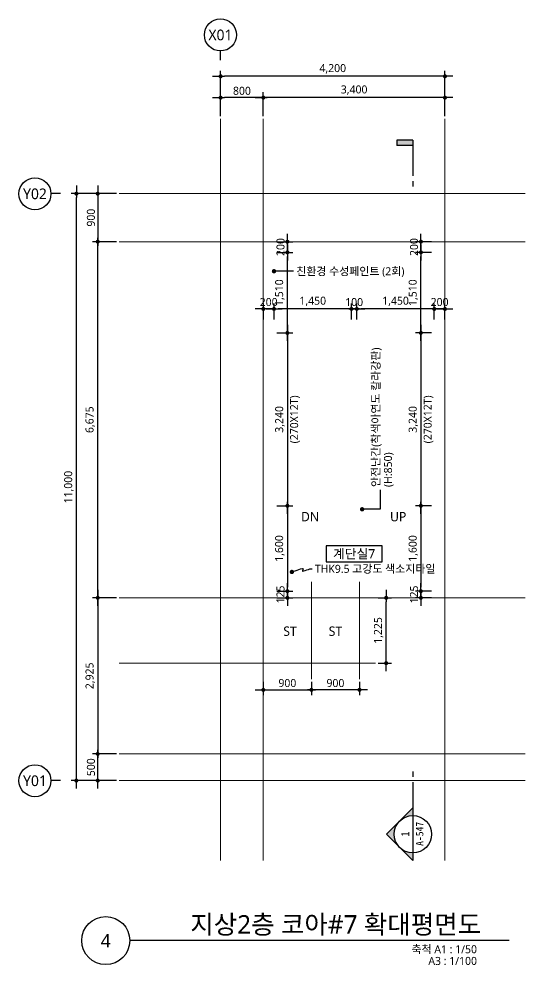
# Model space of a CAD drawing. Header units: millimetres. Extents: x 1467181 to 1850972, y 836037 to 895281.
# Drawn here: x 1509681 to 1519156, y 875511 to 893244 of the extents above; entities that cross this region are included whole.
import ezdxf
from ezdxf.enums import TextEntityAlignment as Align

# ---------------------------------------------------------------- set-up
doc = ezdxf.new("R2010")
doc.units = ezdxf.units.MM
doc.header["$MEASUREMENT"] = 0
doc.linetypes.add('CEN', pattern=[62, 60, -1, 0, -1])
doc.layers.get('0').update_dxf_attribs({"linetype": 'CONTINUOUS'})
for name, color, linetype, lineweight in [('A-AXIS-BUBL', 7, 'CONTINUOUS', 25), ('A-CNTL', 1, 'CEN', 15), ('A-DIMS', 7, 'CONTINUOUS', 25), ('A-MKXS-LEAD', 7, 'CONTINUOUS', 25), ('A-MKXS-MAK1', 3, 'CONTINUOUS', 25), ('A-MKXS-TEXT1', 3, 'CONTINUOUS', 25), ('A-MKXS-TEXT2', 7, 'CONTINUOUS', 25), ('A-MKXX-NAME', 3, 'CONTINUOUS', 25), ('A-MKXX-SYMB', 7, 'CONTINUOUS', 25), ('A-XXXX-SYMB', 7, 'CONTINUOUS', 25), ('A-XXXX-TXT1', 3, 'CONTINUOUS', 25), ('A-XXXX-TXT2', 3, 'CONTINUOUS', 25)]:
    doc.layers.add(name, color=color, linetype=linetype, lineweight=lineweight)
doc.styles.add('HY울릉도L', font='')
doc.styles.add('돋움체', font='')
doc.styles.add('맑은고딕', font='malgun.ttf')
doc.styles.get('HY울릉도L').set_extended_font_data('HYwulM')
doc.styles.get('돋움체').set_extended_font_data('DotumChe')
doc.dimstyles.new('CDIM', dxfattribs={"dimtxt": 3, "dimasz": 1.5, "dimexe": 2, "dimexo": 1, "dimgap": 1, "dimtad": 1, "dimdec": 0, "dimrnd": 0.5, "dimzin": 0, "dimdsep": 32, "dimlunit": 6, "dimtxsty": 'HY울릉도L', "dimblk1": '_CIDOT', "dimblk2": '_CIDOT', "dimsah": 1, "dimcen": 5.5, "dimclrd": 2, "dimclre": 2, "dimclrt": 7, "dimadec": 0, "dimazin": 0, "dimtfac": 1, "dimtdec": 0, "dimtix": 1, "dimtmove": 2, "dimatfit": 1, "dimldrblk": '_CIDOT', "dimfxl": 1, "dimtolj": 1, "dimtzin": 0, "dimlwd": -1, "dimarcsym": 0})

# ---------------------------------------------------------------- blocks, each defined once
blk = doc.blocks.new('_CIDOT')
at = {"color": 0, "linetype": 'ByBlock'}
blk.add_line((2, 0), (-1, 0), dxfattribs=at)
at = {"color": 0, "linetype": 'ByBlock', "const_width": 0.5}
blk.add_lwpolyline([(-0.25, 0, 1), (0.25, 0, 1)], format="xyb", close=True, dxfattribs=at)
blk = doc.blocks.new('*D186')
at = {"layer": 'A-DIMS', "lineweight": -2, "transparency": 16777216}
for p, q in [((800, 12450), (800, 12900)), ((4200, 12450), (4200, 12900))]:
    blk.add_line(p, q, dxfattribs=at)
at = {"layer": 'A-DIMS', "transparency": 16777216}
blk.add_line((4125, 12800), (875, 12800), dxfattribs=at)
at = {"layer": 'A-DIMS', "transparency": 16777216, "xscale": 75, "yscale": 75, "zscale": 75, "rotation": 180}
blk.add_blockref('_CIDOT', (800, 12800), dxfattribs=at)
at = {"layer": 'A-DIMS', "transparency": 16777216, "xscale": 75, "yscale": 75, "zscale": 75}
blk.add_blockref('_CIDOT', (4200, 12800), dxfattribs=at)
at = {"layer": 'A-DIMS', "color": 3, "transparency": 16777216, "insert": (2500, 12940), "char_height": 150, "attachment_point": 5, "style": '맑은고딕'}
blk.add_mtext('\\A1;3,400', dxfattribs=at)
blk = doc.blocks.new('*D187')
at = {"layer": 'A-DIMS', "lineweight": -2, "transparency": 16777216}
for p, q in [((-1950, 10100), (-2400, 10100)), ((-1950, 3425), (-2400, 3425))]:
    blk.add_line(p, q, dxfattribs=at)
at = {"layer": 'A-DIMS', "transparency": 16777216}
blk.add_line((-2300, 3500), (-2300, 10025), dxfattribs=at)
at = {"layer": 'A-DIMS', "transparency": 16777216, "xscale": 75, "yscale": 75, "zscale": 75}
for p, rotation in [((-2300, 10100), 90), ((-2300, 3425), 270)]:
    blk.add_blockref('_CIDOT', p, dxfattribs=dict(at, rotation=rotation))
at = {"layer": 'A-DIMS', "color": 3, "transparency": 16777216, "insert": (-2440, 6763), "char_height": 150, "attachment_point": 5, "rotation": 90, "style": '맑은고딕'}
blk.add_mtext('\\A1;6,675', dxfattribs=at)
blk = doc.blocks.new('*D188')
at = {"layer": 'A-DIMS', "lineweight": -2, "transparency": 16777216}
for p, q in [((0, 12450), (0, 12900)), ((800, 12450), (800, 12900))]:
    blk.add_line(p, q, dxfattribs=at)
at = {"layer": 'A-DIMS', "transparency": 16777216}
blk.add_line((725, 12800), (75, 12800), dxfattribs=at)
at = {"layer": 'A-DIMS', "transparency": 16777216, "xscale": 75, "yscale": 75, "zscale": 75, "rotation": 180}
blk.add_blockref('_CIDOT', (0, 12800), dxfattribs=at)
at = {"layer": 'A-DIMS', "transparency": 16777216, "xscale": 75, "yscale": 75, "zscale": 75}
blk.add_blockref('_CIDOT', (800, 12800), dxfattribs=at)
at = {"layer": 'A-DIMS', "color": 3, "transparency": 16777216, "insert": (400, 12927), "char_height": 150, "attachment_point": 5, "style": '맑은고딕'}
blk.add_mtext('\\A1;800', dxfattribs=at)
blk = doc.blocks.new('*D189')
at = {"layer": 'A-DIMS', "lineweight": -2, "transparency": 16777216}
for p, q in [((0, 12450), (0, 13300)), ((4200, 12450), (4200, 13300))]:
    blk.add_line(p, q, dxfattribs=at)
at = {"layer": 'A-DIMS', "transparency": 16777216}
blk.add_line((4125, 13200), (75, 13200), dxfattribs=at)
at = {"layer": 'A-DIMS', "transparency": 16777216, "xscale": 75, "yscale": 75, "zscale": 75, "rotation": 180}
blk.add_blockref('_CIDOT', (0, 13200), dxfattribs=at)
at = {"layer": 'A-DIMS', "transparency": 16777216, "xscale": 75, "yscale": 75, "zscale": 75}
blk.add_blockref('_CIDOT', (4200, 13200), dxfattribs=at)
at = {"layer": 'A-DIMS', "color": 3, "transparency": 16777216, "insert": (2100, 13340), "char_height": 150, "attachment_point": 5, "style": '맑은고딕'}
blk.add_mtext('\\A1;4,200', dxfattribs=at)
blk = doc.blocks.new('*D190')
at = {"layer": 'A-DIMS', "lineweight": -2, "transparency": 16777216}
for p, q in [((-1950, 11000), (-2800, 11000)), ((-1950, 0), (-2800, 0))]:
    blk.add_line(p, q, dxfattribs=at)
at = {"layer": 'A-DIMS', "transparency": 16777216}
blk.add_line((-2700, 75), (-2700, 10925), dxfattribs=at)
at = {"layer": 'A-DIMS', "transparency": 16777216, "xscale": 75, "yscale": 75, "zscale": 75}
for p, rotation in [((-2700, 11000), 90), ((-2700, 0), 270)]:
    blk.add_blockref('_CIDOT', p, dxfattribs=dict(at, rotation=rotation))
at = {"layer": 'A-DIMS', "color": 3, "transparency": 16777216, "insert": (-2840, 5500), "char_height": 150, "attachment_point": 5, "rotation": 90, "style": '맑은고딕'}
blk.add_mtext('\\A1;11,000', dxfattribs=at)
blk = doc.blocks.new('*D191')
at = {"layer": 'A-DIMS', "lineweight": -2, "transparency": 16777216}
for p, q in [((-1950, 11000), (-2400, 11000)), ((-1950, 10100), (-2400, 10100))]:
    blk.add_line(p, q, dxfattribs=at)
at = {"layer": 'A-DIMS', "transparency": 16777216}
blk.add_line((-2300, 10925), (-2300, 10175), dxfattribs=at)
at = {"layer": 'A-DIMS', "transparency": 16777216, "xscale": 75, "yscale": 75, "zscale": 75}
for p, rotation in [((-2300, 11000), 90), ((-2300, 10100), 270)]:
    blk.add_blockref('_CIDOT', p, dxfattribs=dict(at, rotation=rotation))
at = {"layer": 'A-DIMS', "color": 3, "transparency": 16777216, "insert": (-2427, 10550), "char_height": 150, "attachment_point": 5, "rotation": 90, "style": '맑은고딕'}
blk.add_mtext('\\A1;900', dxfattribs=at)
blk = doc.blocks.new('*D192')
at = {"layer": 'A-DIMS', "lineweight": -2, "transparency": 16777216}
for p, q in [((-1950, 3425), (-2400, 3425)), ((-1950, 500), (-2400, 500))]:
    blk.add_line(p, q, dxfattribs=at)
at = {"layer": 'A-DIMS', "transparency": 16777216}
blk.add_line((-2300, 3350), (-2300, 575), dxfattribs=at)
at = {"layer": 'A-DIMS', "transparency": 16777216, "xscale": 75, "yscale": 75, "zscale": 75}
for p, rotation in [((-2300, 3425), 90), ((-2300, 500), 270)]:
    blk.add_blockref('_CIDOT', p, dxfattribs=dict(at, rotation=rotation))
at = {"layer": 'A-DIMS', "color": 3, "transparency": 16777216, "insert": (-2440, 1963), "char_height": 150, "attachment_point": 5, "rotation": 90, "style": '맑은고딕'}
blk.add_mtext('\\A1;2,925', dxfattribs=at)
blk = doc.blocks.new('*D193')
at = {"layer": 'A-DIMS', "lineweight": -2, "transparency": 16777216}
for p, q in [((1700, 1850), (1700, 1600)), ((2600, 1850), (2600, 1600))]:
    blk.add_line(p, q, dxfattribs=at)
at = {"layer": 'A-DIMS', "transparency": 16777216}
blk.add_line((2525, 1700), (1775, 1700), dxfattribs=at)
at = {"layer": 'A-DIMS', "transparency": 16777216, "xscale": 75, "yscale": 75, "zscale": 75, "rotation": 180}
blk.add_blockref('_CIDOT', (1700, 1700), dxfattribs=at)
at = {"layer": 'A-DIMS', "transparency": 16777216, "xscale": 75, "yscale": 75, "zscale": 75}
blk.add_blockref('_CIDOT', (2600, 1700), dxfattribs=at)
at = {"layer": 'A-DIMS', "color": 3, "transparency": 16777216, "insert": (2150, 1827), "char_height": 150, "attachment_point": 5, "style": '맑은고딕'}
blk.add_mtext('\\A1;900', dxfattribs=at)
blk = doc.blocks.new('*D194')
at = {"layer": 'A-DIMS', "lineweight": -2, "transparency": 16777216}
for p, q in [((800, 1850), (800, 1600)), ((1700, 1850), (1700, 1600))]:
    blk.add_line(p, q, dxfattribs=at)
at = {"layer": 'A-DIMS', "transparency": 16777216}
blk.add_line((875, 1700), (1625, 1700), dxfattribs=at)
at = {"layer": 'A-DIMS', "transparency": 16777216, "xscale": 75, "yscale": 75, "zscale": 75, "rotation": 180}
blk.add_blockref('_CIDOT', (800, 1700), dxfattribs=at)
at = {"layer": 'A-DIMS', "transparency": 16777216, "xscale": 75, "yscale": 75, "zscale": 75}
blk.add_blockref('_CIDOT', (1700, 1700), dxfattribs=at)
at = {"layer": 'A-DIMS', "color": 3, "transparency": 16777216, "insert": (1250, 1827), "char_height": 150, "attachment_point": 5, "style": '맑은고딕'}
blk.add_mtext('\\A1;900', dxfattribs=at)
blk = doc.blocks.new('*D195')
at = {"layer": 'A-DIMS', "lineweight": -2, "transparency": 16777216}
for p, q in [((2950, 3425), (3200, 3425)), ((2950, 2200), (3200, 2200))]:
    blk.add_line(p, q, dxfattribs=at)
at = {"layer": 'A-DIMS', "transparency": 16777216}
blk.add_line((3100, 2275), (3100, 3350), dxfattribs=at)
at = {"layer": 'A-DIMS', "transparency": 16777216, "xscale": 75, "yscale": 75, "zscale": 75}
for p, rotation in [((3100, 3425), 90), ((3100, 2200), 270)]:
    blk.add_blockref('_CIDOT', p, dxfattribs=dict(at, rotation=rotation))
at = {"layer": 'A-DIMS', "color": 3, "transparency": 16777216, "insert": (2960, 2813), "char_height": 150, "attachment_point": 5, "rotation": 90, "style": '맑은고딕'}
blk.add_mtext('\\A1;1,225', dxfattribs=at)
blk = doc.blocks.new('*D196')
at = {"layer": 'A-DIMS', "lineweight": -2, "transparency": 16777216}
for p, q in [((-1950, 500), (-2400, 500)), ((-1950, 0), (-2400, 0))]:
    blk.add_line(p, q, dxfattribs=at)
at = {"layer": 'A-DIMS', "transparency": 16777216}
blk.add_line((-2300, 75), (-2300, 425), dxfattribs=at)
at = {"layer": 'A-DIMS', "transparency": 16777216, "xscale": 75, "yscale": 75, "zscale": 75}
for p, rotation in [((-2300, 500), 90), ((-2300, 0), 270)]:
    blk.add_blockref('_CIDOT', p, dxfattribs=dict(at, rotation=rotation))
at = {"layer": 'A-DIMS', "color": 3, "transparency": 16777216, "insert": (-2427, 250), "char_height": 150, "attachment_point": 5, "rotation": 90, "style": '맑은고딕'}
blk.add_mtext('\\A1;500', dxfattribs=at)
blk = doc.blocks.new('CORE 7- 단면')
at = {"layer": 'A-MKXS-MAK1'}
blk.add_hatch(color=256, dxfattribs=at).paths.add_polyline_path([(22637, 12898), (22637, 12998), (22937, 12998), (22937, 12898)])
h = blk.add_hatch(color=256, dxfattribs=at)
h.paths.add_polyline_path([(22442, -7), (22690, 241, 0.414214), (22690, -254)])
h.paths.add_polyline_path([(22690, 241), (22937, 488), (22937, 343, 0.198912)])
h.paths.add_polyline_path([(22690, -254, 0.198912), (22937, -357), (22937, -502)])
for p, q in [((22637, 12998), (22637, 12898)), ((22937, 12998), (22637, 12998)), ((22937, 12998), (22937, 12335)), ((22937, 12898), (22637, 12898)), ((22937, 12235), (22937, 12135)), ((22937, 1166), (22937, 1066)), ((22937, 966), (22937, -502)), ((22937, 488), (22442, -7)), ((22937, -502), (22442, -7))]:
    blk.add_line(p, q, dxfattribs=at)
blk.add_circle((22937, -7), 350, dxfattribs=at)
at = {"layer": 'A-MKXS-TEXT2', "style": '돋움체'}
for s, height, p in [('A-547', 140, (23065, 0)), ('1', 150, (22793, -2))]:
    blk.add_text(s, height=height, rotation=90, dxfattribs=at).set_placement(p, align=Align.MIDDLE)
blk = doc.blocks.new('*D220')
at = {"layer": 'A-DIMS', "lineweight": -2, "transparency": 16777216}
for p, q in [((1517406, 887359), (1517106, 887359)), ((1517406, 884119), (1517106, 884119))]:
    blk.add_line(p, q, dxfattribs=at)
at = {"layer": 'A-DIMS', "transparency": 16777216}
blk.add_line((1517206, 887284), (1517206, 884194), dxfattribs=at)
at = {"layer": 'A-DIMS', "transparency": 16777216, "xscale": 75, "yscale": 75, "zscale": 75}
for p, rotation in [((1517206, 887359), 90), ((1517206, 884119), 270)]:
    blk.add_blockref('_CIDOT', p, dxfattribs=dict(at, rotation=rotation))
at = {"layer": 'A-DIMS', "color": 3, "transparency": 16777216, "char_height": 150, "attachment_point": 5, "rotation": 90, "style": '맑은고딕'}
for s, insert in [('\\A1;(270X12T)', (1517349, 885739)), ('\\A1;3,240', (1517066, 885739))]:
    blk.add_mtext(s, dxfattribs=dict(at, insert=insert))
blk = doc.blocks.new('*D221')
at = {"layer": 'A-DIMS', "lineweight": -2, "transparency": 16777216}
for p, q in [((1517406, 888869), (1517106, 888869)), ((1517406, 887359), (1517106, 887359))]:
    blk.add_line(p, q, dxfattribs=at)
at = {"layer": 'A-DIMS', "transparency": 16777216}
blk.add_line((1517206, 887434), (1517206, 888794), dxfattribs=at)
at = {"layer": 'A-DIMS', "transparency": 16777216, "xscale": 75, "yscale": 75, "zscale": 75}
for p, rotation in [((1517206, 888869), 90), ((1517206, 887359), 270)]:
    blk.add_blockref('_CIDOT', p, dxfattribs=dict(at, rotation=rotation))
at = {"layer": 'A-DIMS', "color": 3, "transparency": 16777216, "insert": (1517065, 888114), "char_height": 150, "attachment_point": 5, "rotation": 90, "style": '맑은고딕'}
blk.add_mtext('\\A1;1,510', dxfattribs=at)
blk = doc.blocks.new('*D222')
at = {"layer": 'A-DIMS', "transparency": 16777216}
for p, q in [((1517206, 889144), (1517206, 889219)), ((1517206, 888869), (1517206, 889069)), ((1517206, 888794), (1517206, 888719))]:
    blk.add_line(p, q, dxfattribs=at)
at = {"layer": 'A-DIMS', "lineweight": -2, "transparency": 16777216}
for p, q in [((1517406, 889069), (1517106, 889069)), ((1517406, 888869), (1517106, 888869))]:
    blk.add_line(p, q, dxfattribs=at)
at = {"layer": 'A-DIMS', "transparency": 16777216, "xscale": 75, "yscale": 75, "zscale": 75}
for p, rotation in [((1517206, 889069), 270), ((1517206, 888869), 90)]:
    blk.add_blockref('_CIDOT', p, dxfattribs=dict(at, rotation=rotation))
at = {"layer": 'A-DIMS', "color": 3, "transparency": 16777216, "insert": (1517078, 888969), "char_height": 150, "attachment_point": 5, "rotation": 90, "style": '맑은고딕'}
blk.add_mtext('\\A1;200', dxfattribs=at)
blk = doc.blocks.new('*D223')
at = {"layer": 'A-DIMS', "lineweight": -2, "transparency": 16777216}
for p, q in [((1516006, 887609), (1516006, 887909)), ((1517456, 887609), (1517456, 887909))]:
    blk.add_line(p, q, dxfattribs=at)
at = {"layer": 'A-DIMS', "transparency": 16777216}
blk.add_line((1517381, 887809), (1516081, 887809), dxfattribs=at)
at = {"layer": 'A-DIMS', "transparency": 16777216, "xscale": 75, "yscale": 75, "zscale": 75, "rotation": 180}
blk.add_blockref('_CIDOT', (1516006, 887809), dxfattribs=at)
at = {"layer": 'A-DIMS', "transparency": 16777216, "xscale": 75, "yscale": 75, "zscale": 75}
blk.add_blockref('_CIDOT', (1517456, 887809), dxfattribs=at)
at = {"layer": 'A-DIMS', "color": 3, "transparency": 16777216, "insert": (1516731, 887950), "char_height": 150, "attachment_point": 5, "style": '맑은고딕'}
blk.add_mtext('\\A1;1,450', dxfattribs=at)
blk = doc.blocks.new('*D224')
at = {"layer": 'A-DIMS', "lineweight": -2, "transparency": 16777216}
for p, q in [((1517456, 887609), (1517456, 887909)), ((1517656, 887609), (1517656, 887909))]:
    blk.add_line(p, q, dxfattribs=at)
at = {"layer": 'A-DIMS', "transparency": 16777216}
for p, q in [((1517381, 887809), (1517306, 887809)), ((1517656, 887809), (1517456, 887809)), ((1517731, 887809), (1517806, 887809))]:
    blk.add_line(p, q, dxfattribs=at)
at = {"layer": 'A-DIMS', "transparency": 16777216, "xscale": 75, "yscale": 75, "zscale": 75}
blk.add_blockref('_CIDOT', (1517456, 887809), dxfattribs=at)
at = {"layer": 'A-DIMS', "transparency": 16777216, "xscale": 75, "yscale": 75, "zscale": 75, "rotation": 180}
blk.add_blockref('_CIDOT', (1517656, 887809), dxfattribs=at)
at = {"layer": 'A-DIMS', "color": 3, "transparency": 16777216, "insert": (1517556, 887937), "char_height": 150, "attachment_point": 5, "style": '맑은고딕'}
blk.add_mtext('\\A1;200', dxfattribs=at)
blk = doc.blocks.new('*D225')
at = {"layer": 'A-DIMS', "lineweight": -2, "transparency": 16777216}
for p, q in [((1514456, 887609), (1514456, 887909)), ((1515906, 887609), (1515906, 887909))]:
    blk.add_line(p, q, dxfattribs=at)
at = {"layer": 'A-DIMS', "transparency": 16777216}
blk.add_line((1515831, 887809), (1514531, 887809), dxfattribs=at)
at = {"layer": 'A-DIMS', "transparency": 16777216, "xscale": 75, "yscale": 75, "zscale": 75, "rotation": 180}
blk.add_blockref('_CIDOT', (1514456, 887809), dxfattribs=at)
at = {"layer": 'A-DIMS', "transparency": 16777216, "xscale": 75, "yscale": 75, "zscale": 75}
blk.add_blockref('_CIDOT', (1515906, 887809), dxfattribs=at)
at = {"layer": 'A-DIMS', "color": 3, "transparency": 16777216, "insert": (1515181, 887950), "char_height": 150, "attachment_point": 5, "style": '맑은고딕'}
blk.add_mtext('\\A1;1,450', dxfattribs=at)
blk = doc.blocks.new('*D226')
at = {"layer": 'A-DIMS', "lineweight": -2, "transparency": 16777216}
for p, q in [((1515906, 887609), (1515906, 887909)), ((1516006, 887609), (1516006, 887909))]:
    blk.add_line(p, q, dxfattribs=at)
at = {"layer": 'A-DIMS', "transparency": 16777216}
for p, q in [((1515831, 887809), (1515756, 887809)), ((1516006, 887809), (1515906, 887809)), ((1516081, 887809), (1516156, 887809))]:
    blk.add_line(p, q, dxfattribs=at)
at = {"layer": 'A-DIMS', "transparency": 16777216, "xscale": 75, "yscale": 75, "zscale": 75}
blk.add_blockref('_CIDOT', (1515906, 887809), dxfattribs=at)
at = {"layer": 'A-DIMS', "transparency": 16777216, "xscale": 75, "yscale": 75, "zscale": 75, "rotation": 180}
blk.add_blockref('_CIDOT', (1516006, 887809), dxfattribs=at)
at = {"layer": 'A-DIMS', "color": 3, "transparency": 16777216, "insert": (1515956, 887937), "char_height": 150, "attachment_point": 5, "style": '맑은고딕'}
blk.add_mtext('\\A1;100', dxfattribs=at)
blk = doc.blocks.new('*D227')
at = {"layer": 'A-DIMS', "lineweight": -2, "transparency": 16777216}
for p, q in [((1514256, 887609), (1514256, 887909)), ((1514456, 887609), (1514456, 887909))]:
    blk.add_line(p, q, dxfattribs=at)
at = {"layer": 'A-DIMS', "transparency": 16777216}
for p, q in [((1514181, 887809), (1514106, 887809)), ((1514456, 887809), (1514256, 887809)), ((1514531, 887809), (1514606, 887809))]:
    blk.add_line(p, q, dxfattribs=at)
at = {"layer": 'A-DIMS', "transparency": 16777216, "xscale": 75, "yscale": 75, "zscale": 75}
blk.add_blockref('_CIDOT', (1514256, 887809), dxfattribs=at)
at = {"layer": 'A-DIMS', "transparency": 16777216, "xscale": 75, "yscale": 75, "zscale": 75, "rotation": 180}
blk.add_blockref('_CIDOT', (1514456, 887809), dxfattribs=at)
at = {"layer": 'A-DIMS', "color": 3, "transparency": 16777216, "insert": (1514356, 887937), "char_height": 150, "attachment_point": 5, "style": '맑은고딕'}
blk.add_mtext('\\A1;200', dxfattribs=at)
blk = doc.blocks.new('*D228')
at = {"layer": 'A-DIMS', "lineweight": -2, "transparency": 16777216}
for p, q in [((1514506, 887359), (1514806, 887359)), ((1514506, 884119), (1514806, 884119))]:
    blk.add_line(p, q, dxfattribs=at)
at = {"layer": 'A-DIMS', "transparency": 16777216}
blk.add_line((1514706, 887284), (1514706, 884194), dxfattribs=at)
at = {"layer": 'A-DIMS', "transparency": 16777216, "xscale": 75, "yscale": 75, "zscale": 75}
for p, rotation in [((1514706, 887359), 90), ((1514706, 884119), 270)]:
    blk.add_blockref('_CIDOT', p, dxfattribs=dict(at, rotation=rotation))
at = {"layer": 'A-DIMS', "color": 3, "transparency": 16777216, "char_height": 150, "attachment_point": 5, "rotation": 90, "style": '맑은고딕'}
for s, insert in [('\\A1;(270X12T)', (1514849, 885739)), ('\\A1;3,240', (1514566, 885739))]:
    blk.add_mtext(s, dxfattribs=dict(at, insert=insert))
blk = doc.blocks.new('*D229')
at = {"layer": 'A-DIMS', "lineweight": -2, "transparency": 16777216}
for p, q in [((1514506, 888869), (1514806, 888869)), ((1514506, 887359), (1514806, 887359))]:
    blk.add_line(p, q, dxfattribs=at)
at = {"layer": 'A-DIMS', "transparency": 16777216}
blk.add_line((1514706, 887434), (1514706, 888794), dxfattribs=at)
at = {"layer": 'A-DIMS', "transparency": 16777216, "xscale": 75, "yscale": 75, "zscale": 75}
for p, rotation in [((1514706, 888869), 90), ((1514706, 887359), 270)]:
    blk.add_blockref('_CIDOT', p, dxfattribs=dict(at, rotation=rotation))
at = {"layer": 'A-DIMS', "color": 3, "transparency": 16777216, "insert": (1514565, 888114), "char_height": 150, "attachment_point": 5, "rotation": 90, "style": '맑은고딕'}
blk.add_mtext('\\A1;1,510', dxfattribs=at)
blk = doc.blocks.new('*D230')
at = {"layer": 'A-DIMS', "lineweight": -2, "transparency": 16777216}
for p, q in [((1514506, 884119), (1514806, 884119)), ((1514506, 882519), (1514806, 882519))]:
    blk.add_line(p, q, dxfattribs=at)
at = {"layer": 'A-DIMS', "transparency": 16777216}
blk.add_line((1514706, 884044), (1514706, 882594), dxfattribs=at)
at = {"layer": 'A-DIMS', "transparency": 16777216, "xscale": 75, "yscale": 75, "zscale": 75}
for p, rotation in [((1514706, 884119), 90), ((1514706, 882519), 270)]:
    blk.add_blockref('_CIDOT', p, dxfattribs=dict(at, rotation=rotation))
at = {"layer": 'A-DIMS', "color": 3, "transparency": 16777216, "insert": (1514565, 883319), "char_height": 150, "attachment_point": 5, "rotation": 90, "style": '맑은고딕'}
blk.add_mtext('\\A1;1,600', dxfattribs=at)
blk = doc.blocks.new('*D231')
at = {"layer": 'A-DIMS', "transparency": 16777216}
for p, q in [((1514706, 889144), (1514706, 889219)), ((1514706, 888869), (1514706, 889069)), ((1514706, 888794), (1514706, 888719))]:
    blk.add_line(p, q, dxfattribs=at)
at = {"layer": 'A-DIMS', "lineweight": -2, "transparency": 16777216}
for p, q in [((1514506, 889069), (1514806, 889069)), ((1514506, 888869), (1514806, 888869))]:
    blk.add_line(p, q, dxfattribs=at)
at = {"layer": 'A-DIMS', "transparency": 16777216, "xscale": 75, "yscale": 75, "zscale": 75}
for p, rotation in [((1514706, 889069), 270), ((1514706, 888869), 90)]:
    blk.add_blockref('_CIDOT', p, dxfattribs=dict(at, rotation=rotation))
at = {"layer": 'A-DIMS', "color": 3, "transparency": 16777216, "insert": (1514578, 888969), "char_height": 150, "attachment_point": 5, "rotation": 90, "style": '맑은고딕'}
blk.add_mtext('\\A1;200', dxfattribs=at)
blk = doc.blocks.new('*D217')
at = {"layer": 'A-DIMS', "transparency": 16777216}
for p, q in [((1517206, 882594), (1517206, 882669)), ((1517206, 882519), (1517206, 882394)), ((1517206, 882319), (1517206, 882244))]:
    blk.add_line(p, q, dxfattribs=at)
at = {"layer": 'A-DIMS', "lineweight": -2, "transparency": 16777216}
for p, q in [((1517406, 882519), (1517106, 882519)), ((1517406, 882394), (1517106, 882394))]:
    blk.add_line(p, q, dxfattribs=at)
at = {"layer": 'A-DIMS', "transparency": 16777216, "xscale": 75, "yscale": 75, "zscale": 75}
for p, rotation in [((1517206, 882519), 270), ((1517206, 882394), 90)]:
    blk.add_blockref('_CIDOT', p, dxfattribs=dict(at, rotation=rotation))
at = {"layer": 'A-DIMS', "color": 3, "transparency": 16777216, "insert": (1517078, 882457), "char_height": 150, "attachment_point": 5, "rotation": 90, "style": '맑은고딕'}
blk.add_mtext('\\A1;125', dxfattribs=at)
blk = doc.blocks.new('*D218')
at = {"layer": 'A-DIMS', "transparency": 16777216}
for p, q in [((1514706, 882594), (1514706, 882669)), ((1514706, 882519), (1514706, 882394)), ((1514706, 882319), (1514706, 882244))]:
    blk.add_line(p, q, dxfattribs=at)
at = {"layer": 'A-DIMS', "lineweight": -2, "transparency": 16777216}
for p, q in [((1514506, 882519), (1514806, 882519)), ((1514506, 882394), (1514806, 882394))]:
    blk.add_line(p, q, dxfattribs=at)
at = {"layer": 'A-DIMS', "transparency": 16777216, "xscale": 75, "yscale": 75, "zscale": 75}
for p, rotation in [((1514706, 882519), 270), ((1514706, 882394), 90)]:
    blk.add_blockref('_CIDOT', p, dxfattribs=dict(at, rotation=rotation))
at = {"layer": 'A-DIMS', "color": 3, "transparency": 16777216, "insert": (1514578, 882457), "char_height": 150, "attachment_point": 5, "rotation": 90, "style": '맑은고딕'}
blk.add_mtext('\\A1;125', dxfattribs=at)
blk = doc.blocks.new('*D219')
at = {"layer": 'A-DIMS', "lineweight": -2, "transparency": 16777216}
for p, q in [((1517406, 884119), (1517106, 884119)), ((1517406, 882519), (1517106, 882519))]:
    blk.add_line(p, q, dxfattribs=at)
at = {"layer": 'A-DIMS', "transparency": 16777216}
blk.add_line((1517206, 884044), (1517206, 882594), dxfattribs=at)
at = {"layer": 'A-DIMS', "transparency": 16777216, "xscale": 75, "yscale": 75, "zscale": 75}
for p, rotation in [((1517206, 884119), 90), ((1517206, 882519), 270)]:
    blk.add_blockref('_CIDOT', p, dxfattribs=dict(at, rotation=rotation))
at = {"layer": 'A-DIMS', "color": 3, "transparency": 16777216, "insert": (1517065, 883319), "char_height": 150, "attachment_point": 5, "rotation": 90, "style": '맑은고딕'}
blk.add_mtext('\\A1;1,600', dxfattribs=at)
blk = doc.blocks.new('CORE7_GRID')
at = {"layer": 'A-AXIS-BUBL', "ltscale": 0.2}
for p, q in [((0, 13500), (0, 13675)), ((-3000, 11000), (-3175, 11000)), ((-3000, 0), (-3175, 0))]:
    blk.add_line(p, q, dxfattribs=at)
for centre in [(-2.9, 13975), (-3475, 10997.1), (-3475, -2.9)]:
    blk.add_circle(centre, 300, dxfattribs=at)
at = {"layer": 'A-CNTL'}
for p, q in [((0, -1500), (0, 12400)), ((800, -1500), (800, 12400)), ((4200, -1500), (4200, 12400)), ((-1900, 11000), (5700, 11000)), ((-1900, 10100), (5700, 10100)), ((1700, 1900), (1700, 3725)), ((2600, 1900), (2600, 3725)), ((-1900, 3425), (5700, 3425)), ((-1900, 2200), (2900, 2200)), ((-1900, 500), (5700, 500)), ((-1900, 0), (5700, 0))]:
    blk.add_line(p, q, dxfattribs=at)
at = {"layer": 'A-XXXX-TXT2', "ltscale": 0.2, "style": '맑은고딕'}
for s, p in [('X01', (-2.9, 13975)), ('Y02', (-3475, 10997.1)), ('Y01', (-3475, -2.9))]:
    blk.add_text(s, height=200, dxfattribs=at).set_placement(p, align=Align.MIDDLE)
at = {"layer": 'A-DIMS'}
for base, p1, p2, angle, picture, middle in [((0, 13200), (4200, 12400), (0, 12400), 180, '*D189', (2100, 13340.1)), ((0, 12800), (800, 12400), (0, 12400), 180, '*D188', (400, 12927.5)), ((800, 12800), (4200, 12400), (800, 12400), 180, '*D186', (2500, 12940.1)), ((-2700, 11000), (-1900, 0), (-1900, 11000), 270, '*D190', (-2840.5, 5500)), ((-2300, 10100), (-1900, 11000), (-1900, 10100), 90, '*D191', (-2427.5, 10550)), ((-2300, 10100), (-1900, 3425), (-1900, 10100), 270, '*D187', (-2440.1, 6762.5)), ((-2300, 500), (-1900, 3425), (-1900, 500), 90, '*D192', (-2440.1, 1962.5)), ((3100, 3425), (2900, 2200), (2900, 3425), 90, '*D195', (2959.5, 2812.5)), ((1700, 1700), (2600, 1900), (1700, 1900), 180, '*D193', (2150, 1827.5)), ((-2300, 500), (-1900, 0), (-1900, 500), 270, '*D196', (-2427.5, 250))]:
    dim = blk.add_linear_dim(base=base, p1=p1, p2=p2, angle=angle, dimstyle='CDIM', override={"dimscale": 50, "dimtxsty": '맑은고딕', "dimclrd": 256, "dimclre": 256, "dimclrt": 3}, dxfattribs=at)
    dim.commit()
    dim.dimension.update_dxf_attribs({"geometry": picture, "text_midpoint": middle})
dim = blk.add_linear_dim(base=(1700, 1700), p1=(800, 1900), p2=(1700, 1900), dimstyle='CDIM', override={"dimscale": 50, "dimtxsty": '맑은고딕', "dimclrd": 256, "dimclre": 256, "dimclrt": 3}, dxfattribs=at)
dim.commit()
dim.dimension.update_dxf_attribs({"geometry": '*D194', "text_midpoint": (1250, 1827.5)})

msp = doc.modelspace()

# ---------------------------------------------------------------- linework, layer by layer
at = {"layer": 'A-MKXS-LEAD', "const_width": 40}
for points in [[(1514435, 888516.9, 1), (1514476.5, 888512.7, 1)], [(1516107.8, 884033.6, -1), (1516103.7, 884075.1, -1)], [(1514769.9, 882881.4, 1), (1514811.3, 882877.2, 1)]]:
    msp.add_lwpolyline(points, format="xyb", close=True, dxfattribs=at)
at = {"layer": 'A-MKXS-LEAD'}
for points in [[(1514822.8, 888514.8), (1514455.7, 888514.8), (1514455.7, 888514.8)], [(1516445.1, 884421.4), (1516445.1, 884054.4), (1516105.7, 884054.4)], [(1514789.8, 882879), (1514887.5, 882915.8), (1514951.2, 882935.7), (1514987.5, 882942.2), (1515002.8, 882938.7), (1515004, 882928.8), (1514997.5, 882916), (1514990, 882903.8), (1514988, 882895.7), (1514996.7, 882894.4), (1515014.8, 882898.8), (1515039.7, 882907), (1515068.6, 882917.1), (1515098.8, 882927.2), (1515127.6, 882935.4), (1515152.3, 882939.7), (1515170.1, 882938.3)]]:
    msp.add_lwpolyline(points, dxfattribs=at)
at = {"layer": 'A-MKXX-SYMB'}
msp.add_lwpolyline([(1516480.7, 883369.4), (1515430.7, 883369.4), (1515430.7, 883069.4), (1516480.7, 883069.4)], close=True, dxfattribs=at)
at = {"layer": 'A-XXXX-SYMB'}
msp.add_line((1518855.7, 875969.4), (1511755.7, 875969.4), dxfattribs=at)
msp.add_circle((1511305.7, 875969.4), 450, dxfattribs=at)

# ---------------------------------------------------------------- block references
at = {"layer": 'A-DIMS'}
for name, p in [('CORE7_GRID', (1513455.7, 878969.4)), ('CORE 7- 단면', (1494118.4, 877971))]:
    msp.add_blockref(name, p, dxfattribs=at)

# ---------------------------------------------------------------- texts
at = {"layer": 'A-MKXS-TEXT1', "style": '맑은고딕'}
for s, p in [('친환경 수성페인트 (2회)', (1514872.8, 888514.8)), ('THK9.5 고강도 색소지타일', (1515220.1, 882938.3))]:
    msp.add_text(s, height=150, dxfattribs=at).set_placement(p, align=Align.MIDDLE_LEFT)
for s, p in [('안전난간(착색아연도 칼라강판)', (1516361.7, 884471.4)), ('(H:850)', (1516589.2, 884471.4))]:
    msp.add_text(s, height=150, rotation=90, dxfattribs=at).set_placement(p, align=Align.MIDDLE_LEFT)
at = {"layer": 'A-MKXX-NAME', "style": '맑은고딕'}
for s, p in [('DN', (1515130.8, 883915.6)), ('UP', (1516780.8, 883915.6)), ('계단실7', (1515955.7, 883219.4)), ('ST', (1514755.7, 881769.4)), ('ST', (1515605.7, 881769.4))]:
    msp.add_text(s, height=175, dxfattribs=at).set_placement(p, align=Align.MIDDLE_CENTER)
at = {"layer": 'A-XXXX-TXT1', "style": '맑은고딕'}
msp.add_text('지상2층 코아#7 확대평면도', height=350, dxfattribs=at).set_placement((1518333.7, 875992), align=Align.BOTTOM_RIGHT)
msp.add_text('4', height=250, dxfattribs=at).set_placement((1511305.7, 875969.4), align=Align.MIDDLE)
for s, p in [('축척 A1 : 1/50', (1518255.9, 875883.2)), ('A3 : 1/100', (1518255.9, 875664.3))]:
    msp.add_text(s, height=150, dxfattribs=at).set_placement(p, align=Align.TOP_RIGHT)

# ---------------------------------------------------------------- dimensions: what is measured, and where the dimension line sits
at = {"layer": 'A-DIMS'}
for base, p1, p2, picture, middle in [((1514705.7, 889069.4), (1514455.7, 888869.4), (1514455.7, 889069.4), '*D231', (1514578.2, 888969.4)), ((1517205.7, 889069.4), (1517455.8, 888869.4), (1517455.8, 889069.4), '*D222', (1517078.2, 888969.4)), ((1514705.7, 888869.4), (1514455.7, 887359.4), (1514455.7, 888869.4), '*D229', (1514565.3, 888114.4)), ((1517205.7, 888869.4), (1517455.8, 887359.4), (1517455.8, 888869.4), '*D221', (1517065.3, 888114.4))]:
    dim = msp.add_linear_dim(base=base, p1=p1, p2=p2, angle=90, dimstyle='CDIM', override={"dimscale": 50, "dimtxsty": '맑은고딕', "dimclrd": 256, "dimclre": 256, "dimclrt": 3}, dxfattribs=at)
    dim.commit()
    dim.dimension.update_dxf_attribs({"geometry": picture, "text_midpoint": middle})
for base, p1, p2, picture, middle in [((1514255.7, 887809.4), (1514455.7, 887559.4), (1514255.7, 887559.4), '*D227', (1514355.7, 887936.9)), ((1514455.7, 887809.4), (1515905.8, 887559.4), (1514455.7, 887559.4), '*D225', (1515180.7, 887949.8)), ((1515905.8, 887809.4), (1516005.7, 887559.4), (1515905.8, 887559.4), '*D226', (1515955.7, 887937.3)), ((1516005.7, 887809.4), (1517455.7, 887559.4), (1516005.7, 887559.4), '*D223', (1516730.7, 887949.8)), ((1517455.7, 887809.4), (1517655.7, 887559.4), (1517455.7, 887559.4), '*D224', (1517555.7, 887936.9))]:
    dim = msp.add_linear_dim(base=base, p1=p1, p2=p2, dimstyle='CDIM', override={"dimscale": 50, "dimtxsty": '맑은고딕', "dimclrd": 256, "dimclre": 256, "dimclrt": 3}, dxfattribs=at)
    dim.commit()
    dim.dimension.update_dxf_attribs({"geometry": picture, "text_midpoint": middle})
for base, p1, p2, text, picture, middle in [((1514705.7, 884119.4), (1514455.7, 887359.4), (1514455.7, 884119.4), '<>\\X(270X12T)', '*D228', (1514705.7, 885739.4)), ((1517205.8, 884119.4), (1517455.8, 887359.4), (1517455.8, 884119.4), '<>\\X(270X12T)', '*D220', (1517205.8, 885739.4)), ((1514705.7, 882519.4), (1514455.7, 884119.4), (1514455.7, 882519.4), '<>\\X', '*D230', (1514705.7, 883319.4)), ((1517205.7, 882519.4), (1517455.8, 884119.4), (1517455.7, 882519.4), '<>\\X', '*D219', (1517205.7, 883319.4)), ((1514705.7, 882394.4), (1514455.7, 882519.4), (1514455.7, 882394.4), '<>\\X', '*D218', (1514705.7, 882456.9)), ((1517205.7, 882394.4), (1517455.7, 882519.4), (1517455.7, 882394.4), '<>\\X', '*D217', (1517205.7, 882456.9))]:
    dim = msp.add_linear_dim(base=base, p1=p1, p2=p2, angle=90, text=text, dimstyle='CDIM', override={"dimscale": 50, "dimtxsty": '맑은고딕', "dimclrd": 256, "dimclre": 256, "dimclrt": 3}, dxfattribs=at)
    dim.commit()
    dim.dimension.update_dxf_attribs({"geometry": picture, "text_midpoint": middle})

doc.saveas('drawing.dxf')
